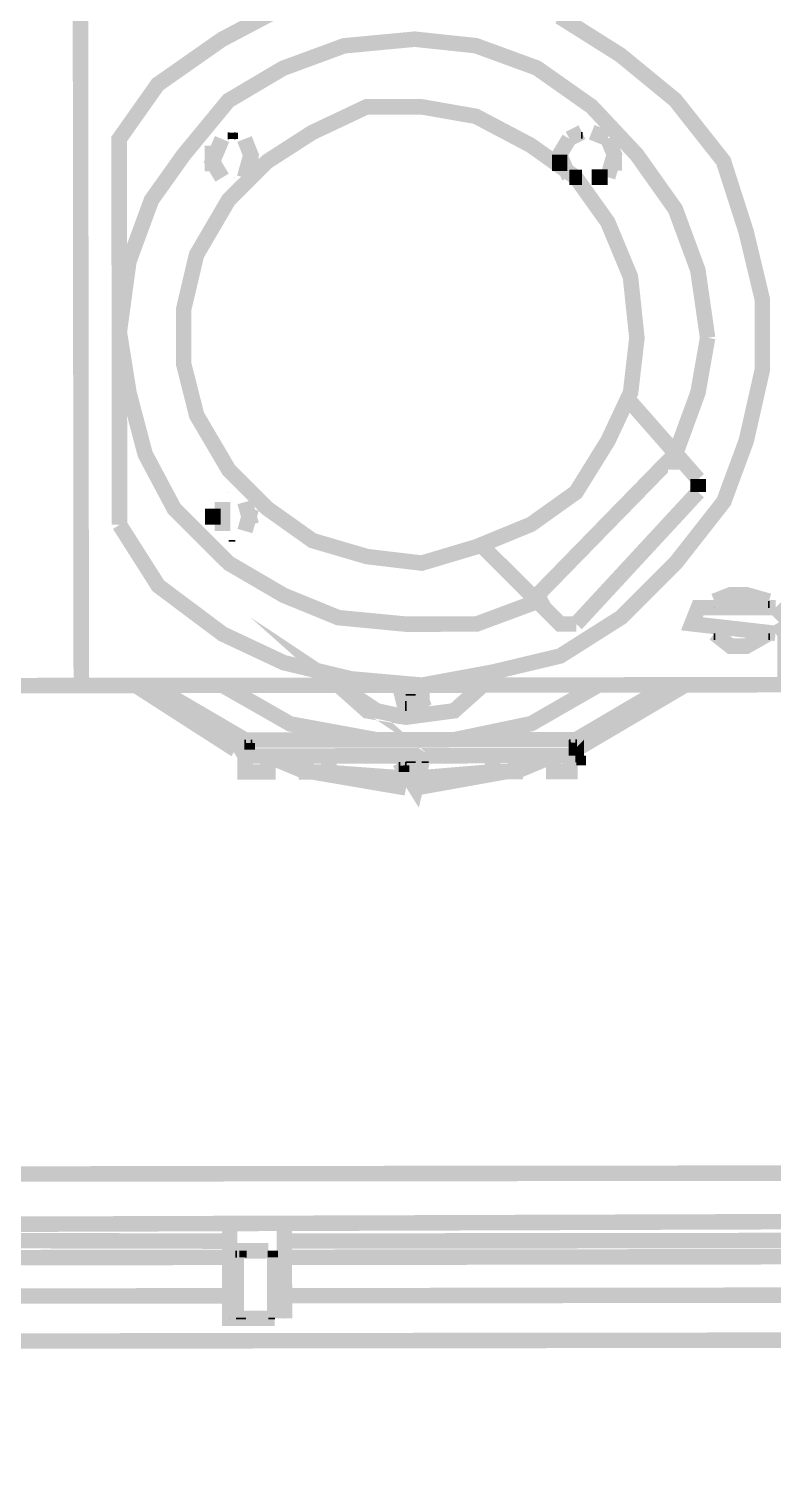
# Model space of a CAD drawing. Header units: feet. Extents: x -99009 to 3252343, y -11094690 to 9035152.
# Drawn here: x 2488594 to 2488912, y -1977975 to -1977360 of the extents above; entities that cross this region are included whole.
import ezdxf

# ---------------------------------------------------------------- set-up
doc = ezdxf.new("R2010")
doc.units = ezdxf.units.FT
doc.layers.add('1', color=1, linetype='Continuous')

# ---------------------------------------------------------------- blocks, each defined once
blk = doc.blocks.new('GRINDING MASTER')
at = {"linetype": 'ByBlock', "lineweight": -2, "transparency": 33554684}
for points in [[(1540664.21, -41162.36), (1540664.21, -41159.63), (1540668.35, -41159.63), (1540668.35, -41162.36), (1540664.21, -41162.36)], [(1540671.08, -41423.82), (1540671.08, -41421.01), (1540675.21, -41421.01), (1540675.21, -41423.82), (1540671.08, -41423.82)], [(1540810.07, -41423.82), (1540810.07, -41421.01), (1540812.8, -41421.01), (1540812.8, -41423.82), (1540810.07, -41423.82)], [(1540812.8, -41430.69), (1540812.8, -41426.55), (1540816.94, -41426.55), (1540816.94, -41430.69), (1540812.8, -41430.69)], [(1540737.14, -41433.42), (1540737.14, -41430.69), (1540741.28, -41430.69), (1540741.28, -41433.42), (1540737.14, -41433.42)], [(1540668.35, -41641.21), (1540668.35, -41638.4), (1540671.08, -41638.4), (1540671.08, -41641.21), (1540668.35, -41641.21)], [(1540680.75, -41641.21), (1540680.75, -41638.4), (1540684.88, -41638.4), (1540684.88, -41641.21), (1540680.75, -41641.21)]]:
    blk.add_hatch(color=256, dxfattribs=at).paths.add_polyline_path(points)
at = {"linetype": 'ByBlock', "lineweight": -2, "transparency": 33554684, "const_width": 6.63}
for points in [[(1540300.97, -41396.29), (1540600.95, -41396.29), (1540600.95, -41086.7)], [(1540617.41, -41327.49), (1540633.95, -41353.62), (1540661.48, -41374.29), (1540687.61, -41386.61), (1540716.47, -41393.56), (1540746.74, -41396.29), (1540777, -41390.75), (1540805.94, -41383.88), (1540832.07, -41367.35), (1540855.47, -41344.03), (1540876.06, -41317.82), (1540885.73, -41291.69), (1540892.6, -41261.42), (1540892.6, -41231.16), (1540885.73, -41202.3), (1540876.06, -41172.04), (1540855.47, -41145.91), (1540832.07, -41126.64), (1540805.94, -41110.1)], [(1540687.61, -41105.97), (1540661.48, -41119.7), (1540633.95, -41138.96), (1540617.41, -41162.36), (1540617.41, -41327.49)], [(1540796.27, -41360.48), (1540770.14, -41370.16), (1540739.87, -41370.16), (1540711.01, -41367.35), (1540687.61, -41357.75), (1540664.21, -41344.03), (1540640.81, -41320.63), (1540628.41, -41297.23), (1540621.55, -41271.1), (1540617.41, -41244.97), (1540621.55, -41214.7), (1540631.22, -41188.49), (1540644.95, -41169.23), (1540664.21, -41145.91), (1540687.61, -41132.1), (1540713.74, -41122.51), (1540744.01, -41119.7), (1540770.14, -41122.51), (1540796.27, -41132.1), (1540819.67, -41148.64), (1540838.93, -41169.23), (1540855.47, -41192.63), (1540865.06, -41218.76), (1540869.2, -41247.7)], [(1539848.33, -41143.1), (1539848.33, -41631.54), (1540664.21, -41634.27)], [(1540838.93, -41247.7), (1540836.2, -41271.1), (1540826.53, -41291.69), (1540812.8, -41313.76), (1540793.54, -41327.49), (1540770.14, -41337.08), (1540746.74, -41344.03), (1540723.34, -41341.22), (1540700.02, -41334.35), (1540680.75, -41320.63), (1540664.21, -41304.09), (1540650.49, -41280.69), (1540644.95, -41258.69), (1540644.95, -41235.29), (1540650.49, -41211.89), (1540664.21, -41188.49), (1540680.75, -41172.04), (1540700.02, -41159.63), (1540723.34, -41148.64), (1540746.74, -41148.64), (1540770.14, -41152.77), (1540793.54, -41165.17), (1540812.8, -41178.9), (1540826.53, -41198.17), (1540836.2, -41221.57), (1540838.93, -41247.7)], [(1540661.48, -41162.36), (1540657.35, -41172.04), (1540661.48, -41178.9)], [(1540657.35, -41176.17), (1540657.35, -41165.17)], [(1540671.08, -41178.9), (1540673.81, -41169.23), (1540671.08, -41162.36)], [(1540671.08, -41162.36), (1540673.81, -41169.23), (1540673.81, -41176.17)], [(1540810.07, -41162.36), (1540805.94, -41169.23), (1540810.07, -41178.9)], [(1540810.07, -41162.36), (1540815.53, -41159.63)], [(1540819.67, -41159.63), (1540826.53, -41162.36)], [(1540826.53, -41178.9), (1540829.34, -41169.23), (1540826.53, -41162.36)], [(1540826.53, -41162.36), (1540829.34, -41169.23), (1540829.34, -41176.17)], [(1540805.94, -41176.17), (1540805.94, -41169.23)], [(1540815.53, -41178.9), (1540810.07, -41178.9)], [(1540826.53, -41178.9), (1540819.67, -41178.9)], [(1540869.2, -41247.7), (1540865.06, -41271.1), (1540855.47, -41297.23)], [(1540836.2, -41275.23), (1540855.47, -41297.23), (1540865.06, -41308.22)], [(1540799.08, -41363.29), (1540796.27, -41357.75), (1540855.47, -41297.23), (1540855.47, -41304.09)], [(1540865.06, -41313.76), (1540865.06, -41308.22)], [(1540661.48, -41317.82), (1540661.48, -41330.22)], [(1540671.08, -41317.82), (1540673.81, -41327.49)], [(1540865.06, -41313.76), (1540812.8, -41370.16)], [(1540657.35, -41327.49), (1540657.35, -41320.63)], [(1540671.08, -41330.22), (1540673.81, -41320.63)], [(1540799.08, -41363.29), (1540772.87, -41337.08)], [(1540895.33, -41360.48), (1540885.73, -41357.75), (1540878.87, -41357.75), (1540871.93, -41360.48)], [(1540812.8, -41370.16), (1540805.94, -41370.16), (1540799.08, -41363.29)], [(1540898.14, -41363.29), (1540865.06, -41363.29), (1540862.33, -41370.16), (1540898.14, -41374.29)], [(1540898.14, -41374.29), (1540905, -41370.16), (1540898.14, -41363.29)], [(1540600.95, -41396.29), (1540902.19, -41396.29), (1540902.19, -41374.29)], [(1540871.93, -41374.29), (1540878.87, -41379.75), (1540885.73, -41379.75), (1540895.33, -41374.29)], [(1540666.94, -41423.82), (1540624.28, -41396.29)], [(1540628.41, -41396.29), (1540666.94, -41423.82)], [(1540812.8, -41419.69), (1540671.08, -41419.69), (1540631.22, -41396.29)], [(1540822.4, -41396.29), (1540793.54, -41412.82), (1540760.54, -41419.69), (1540727.47, -41419.69), (1540690.34, -41412.82), (1540661.48, -41396.29)], [(1540711.01, -41396.29), (1540727.47, -41407.28), (1540739.87, -41410.01), (1540760.54, -41407.28), (1540772.87, -41396.29), (1540760.54, -41407.28), (1540739.87, -41410.01), (1540723.34, -41407.28), (1540711.01, -41396.29)], [(1540746.74, -41396.29), (1540746.74, -41403.15), (1540739.87, -41407.28), (1540737.14, -41396.29)], [(1540744.01, -41396.29), (1540746.74, -41403.15), (1540739.87, -41407.28), (1540739.87, -41396.29)], [(1540859.6, -41396.29), (1540812.8, -41423.82)], [(1540812.8, -41423.82), (1540855.47, -41396.29)], [(1540852.66, -41396.29), (1540812.8, -41419.69)], [(1540739.87, -41407.28), (1540744.01, -41400.42)], [(1540671.08, -41426.55), (1540666.94, -41419.69)], [(1540671.08, -41419.69), (1540671.08, -41426.55), (1540812.8, -41426.55)], [(1540812.8, -41419.69), (1540812.8, -41426.55), (1540812.8, -41419.69)], [(1540680.75, -41426.55), (1540680.75, -41433.42), (1540671.08, -41433.42), (1540671.08, -41426.55)], [(1540697.21, -41433.42), (1540680.75, -41426.55)], [(1540683.48, -41426.55), (1540697.21, -41429.28)], [(1540706.88, -41426.55), (1540706.88, -41433.42), (1540697.21, -41433.42), (1540697.21, -41426.55)], [(1540746.74, -41429.28), (1540737.14, -41429.28), (1540744.01, -41429.28)], [(1540746.74, -41429.28), (1540744.01, -41440.28), (1540737.14, -41429.28)], [(1540786.67, -41426.55), (1540786.67, -41433.42), (1540777, -41433.42), (1540777, -41426.55)], [(1540803.13, -41426.55), (1540786.67, -41433.42)], [(1540786.67, -41429.28), (1540803.13, -41426.55)], [(1540810.07, -41426.55), (1540810.07, -41433.42), (1540803.13, -41433.42), (1540803.13, -41426.55)], [(1540739.87, -41440.28), (1540700.02, -41433.42)], [(1540704.07, -41433.42), (1540739.87, -41436.15)], [(1540782.54, -41433.42), (1540744.01, -41440.28)], [(1540744.01, -41436.15), (1540777, -41433.42)], [(1541598.42, -41605.41), (1540353.3, -41605.41), (1540353.3, -41624.67)], [(1541602.56, -41624.67), (1540353.3, -41627.4)], [(1540664.21, -41627.4), (1540664.21, -41638.4), (1540664.21, -41667.34), (1540683.48, -41667.34)], [(1540687.61, -41627.4), (1540687.61, -41638.4), (1540687.61, -41667.34)], [(1540666.94, -41638.4), (1540680.75, -41638.4)], [(1540687.61, -41634.27), (1541265.44, -41634.27)], [(1540664.21, -41641.21), (1539841.47, -41641.21)], [(1540664.21, -41641.21), (1539841.47, -41641.21)], [(1539852.46, -41641.21), (1540664.21, -41641.21)], [(1540666.94, -41667.34), (1540666.94, -41641.21)], [(1540683.48, -41641.21), (1540683.48, -41667.34)], [(1541265.44, -41641.21), (1540687.61, -41641.21)], [(1541265.44, -41641.21), (1540687.61, -41641.21)], [(1540687.61, -41641.21), (1541265.44, -41641.21)], [(1540545.89, -41657.67), (1540664.21, -41657.67)], [(1540687.61, -41657.67), (1541265.44, -41657.67)], [(1540666.94, -41667.34), (1540680.75, -41667.34)], [(1540548.62, -41676.93), (1541404.44, -41676.93)]]:
    blk.add_lwpolyline(points, dxfattribs=at)
at = {"linetype": 'ByBlock', "lineweight": -2, "transparency": 33554684}
for points in [[(1540664.21, -41159.63), (1540664.21, -41162.36)], [(1540664.21, -41162.36), (1540664.21, -41159.63)], [(1540666.94, -41159.63), (1540666.94, -41162.36)], [(1540666.94, -41162.36), (1540666.94, -41159.63)], [(1540815.53, -41159.63), (1540815.53, -41162.36)], [(1540815.53, -41162.36), (1540815.53, -41159.63)], [(1540815.53, -41162.36), (1540815.53, -41159.63)], [(1540815.53, -41159.63), (1540815.53, -41162.36)], [(1540666.94, -41178.9), (1540666.94, -41178.9)], [(1540666.94, -41178.9), (1540666.94, -41178.9)], [(1540666.94, -41178.9), (1540666.94, -41178.9)], [(1540666.94, -41178.9), (1540666.94, -41178.9)], [(1540819.67, -41178.9), (1540822.4, -41178.9)], [(1540822.4, -41178.9), (1540819.67, -41178.9)], [(1540822.4, -41178.9), (1540819.67, -41178.9)], [(1540819.67, -41178.9), (1540822.4, -41178.9)], [(1540664.21, -41313.76), (1540664.21, -41313.76)], [(1540664.21, -41313.76), (1540664.21, -41313.76)], [(1540664.21, -41313.76), (1540664.21, -41313.76)], [(1540664.21, -41313.76), (1540664.21, -41313.76)], [(1540664.21, -41334.35), (1540666.94, -41334.35)], [(1540666.94, -41334.35), (1540664.21, -41334.35)], [(1540666.94, -41334.35), (1540664.21, -41334.35)], [(1540664.21, -41334.35), (1540666.94, -41334.35)], [(1540871.93, -41363.29), (1540871.93, -41363.29)], [(1540871.93, -41363.29), (1540871.93, -41363.29)], [(1540871.93, -41363.29), (1540871.93, -41363.29)], [(1540871.93, -41363.29), (1540871.93, -41363.29)], [(1540895.33, -41360.48), (1540895.33, -41363.29)], [(1540895.33, -41363.29), (1540895.33, -41360.48)], [(1540895.33, -41363.29), (1540895.33, -41360.48)], [(1540895.33, -41360.48), (1540895.33, -41363.29)], [(1540871.93, -41374.29), (1540871.93, -41377.02)], [(1540871.93, -41377.02), (1540871.93, -41374.29)], [(1540871.93, -41377.02), (1540871.93, -41374.29)], [(1540871.93, -41374.29), (1540871.93, -41377.02)], [(1540895.33, -41374.29), (1540895.33, -41377.02)], [(1540895.33, -41377.02), (1540895.33, -41374.29)], [(1540895.33, -41377.02), (1540895.33, -41374.29)], [(1540895.33, -41374.29), (1540895.33, -41377.02)], [(1540739.87, -41400.42), (1540744.01, -41400.42)], [(1540744.01, -41400.42), (1540739.87, -41400.42)], [(1540744.01, -41400.42), (1540739.87, -41400.42)], [(1540739.87, -41400.42), (1540744.01, -41400.42)], [(1540739.87, -41403.15), (1540739.87, -41407.28)], [(1540739.87, -41407.28), (1540739.87, -41403.15)], [(1540739.87, -41407.28), (1540739.87, -41403.15)], [(1540739.87, -41403.15), (1540739.87, -41407.28)], [(1540671.08, -41419.69), (1540671.08, -41423.82)], [(1540671.08, -41423.82), (1540671.08, -41419.69)], [(1540673.81, -41419.69), (1540673.81, -41423.82)], [(1540673.81, -41423.82), (1540673.81, -41419.69)], [(1540810.07, -41419.69), (1540810.07, -41423.82)], [(1540810.07, -41423.82), (1540810.07, -41419.69)], [(1540812.8, -41419.69), (1540812.8, -41423.82)], [(1540812.8, -41423.82), (1540812.8, -41419.69)], [(1540812.8, -41423.82), (1540812.8, -41419.69)], [(1540812.8, -41419.69), (1540812.8, -41423.82)], [(1540812.8, -41419.69), (1540812.8, -41423.82)], [(1540812.8, -41423.82), (1540812.8, -41419.69)], [(1540812.8, -41426.55), (1540812.8, -41429.28)], [(1540812.8, -41429.28), (1540812.8, -41426.55)], [(1540815.53, -41426.55), (1540815.53, -41429.28)], [(1540815.53, -41429.28), (1540815.53, -41426.55)], [(1540737.14, -41429.28), (1540737.14, -41433.42)], [(1540737.14, -41433.42), (1540737.14, -41429.28)], [(1540737.14, -41429.28), (1540737.14, -41429.28)], [(1540737.14, -41429.28), (1540737.14, -41429.28)], [(1540737.14, -41429.28), (1540737.14, -41429.28)], [(1540737.14, -41429.28), (1540737.14, -41429.28)], [(1540737.14, -41429.28), (1540737.14, -41429.28)], [(1540737.14, -41429.28), (1540737.14, -41429.28)], [(1540737.14, -41429.28), (1540737.14, -41429.28)], [(1540737.14, -41429.28), (1540737.14, -41429.28)], [(1540739.87, -41429.28), (1540739.87, -41433.42)], [(1540739.87, -41433.42), (1540739.87, -41429.28)], [(1540739.87, -41429.28), (1540744.01, -41429.28)], [(1540744.01, -41429.28), (1540739.87, -41429.28)], [(1540744.01, -41429.28), (1540739.87, -41429.28)], [(1540739.87, -41429.28), (1540744.01, -41429.28)], [(1540746.74, -41429.28), (1540749.55, -41429.28)], [(1540749.55, -41429.28), (1540746.74, -41429.28)], [(1540749.55, -41429.28), (1540746.74, -41429.28)], [(1540746.74, -41429.28), (1540749.55, -41429.28)], [(1540666.94, -41638.4), (1540666.94, -41641.21)], [(1540666.94, -41641.21), (1540666.94, -41638.4)], [(1540666.94, -41641.21), (1540666.94, -41638.4)], [(1540666.94, -41638.4), (1540666.94, -41641.21)], [(1540666.94, -41638.4), (1540666.94, -41641.21)], [(1540666.94, -41641.21), (1540666.94, -41638.4)], [(1540671.08, -41638.4), (1540671.08, -41641.21)], [(1540671.08, -41641.21), (1540671.08, -41638.4)], [(1540680.75, -41638.4), (1540680.75, -41641.21)], [(1540680.75, -41641.21), (1540680.75, -41638.4)], [(1540683.48, -41638.4), (1540683.48, -41641.21)], [(1540683.48, -41641.21), (1540683.48, -41638.4)], [(1540683.48, -41641.21), (1540683.48, -41641.21)], [(1540683.48, -41641.21), (1540683.48, -41641.21)], [(1540683.48, -41641.21), (1540683.48, -41641.21)], [(1540683.48, -41641.21), (1540683.48, -41641.21)], [(1540664.21, -41667.34), (1540664.21, -41667.34)], [(1540664.21, -41667.34), (1540664.21, -41667.34)], [(1540664.21, -41667.34), (1540664.21, -41667.34)], [(1540664.21, -41667.34), (1540664.21, -41667.34)], [(1540666.94, -41667.34), (1540666.94, -41667.34)], [(1540666.94, -41667.34), (1540666.94, -41667.34)], [(1540666.94, -41667.34), (1540666.94, -41667.34)], [(1540666.94, -41667.34), (1540666.94, -41667.34)], [(1540666.94, -41667.34), (1540666.94, -41667.34)], [(1540666.94, -41667.34), (1540666.94, -41667.34)], [(1540666.94, -41667.34), (1540666.94, -41667.34)], [(1540666.94, -41667.34), (1540666.94, -41667.34)], [(1540666.94, -41667.34), (1540666.94, -41667.34)], [(1540666.94, -41667.34), (1540666.94, -41667.34)], [(1540666.94, -41667.34), (1540666.94, -41667.34)], [(1540666.94, -41667.34), (1540666.94, -41667.34)], [(1540666.94, -41667.34), (1540666.94, -41667.34)], [(1540666.94, -41667.34), (1540666.94, -41667.34)], [(1540666.94, -41667.34), (1540666.94, -41667.34)], [(1540666.94, -41667.34), (1540666.94, -41667.34)], [(1540666.94, -41667.34), (1540666.94, -41667.34)], [(1540666.94, -41667.34), (1540666.94, -41667.34)], [(1540666.94, -41667.34), (1540666.94, -41667.34)], [(1540666.94, -41667.34), (1540666.94, -41667.34)], [(1540666.94, -41667.34), (1540666.94, -41667.34)], [(1540666.94, -41667.34), (1540666.94, -41667.34)], [(1540666.94, -41667.34), (1540666.94, -41667.34)], [(1540666.94, -41667.34), (1540666.94, -41667.34)], [(1540666.94, -41667.34), (1540666.94, -41667.34)], [(1540666.94, -41667.34), (1540666.94, -41667.34)], [(1540666.94, -41667.34), (1540666.94, -41667.34)], [(1540666.94, -41667.34), (1540666.94, -41667.34)], [(1540666.94, -41667.34), (1540671.08, -41667.34)], [(1540671.08, -41667.34), (1540666.94, -41667.34)], [(1540671.08, -41667.34), (1540666.94, -41667.34)], [(1540666.94, -41667.34), (1540671.08, -41667.34)], [(1540666.94, -41667.34), (1540671.08, -41667.34)], [(1540671.08, -41667.34), (1540666.94, -41667.34)], [(1540671.08, -41667.34), (1540671.08, -41667.34)], [(1540671.08, -41667.34), (1540671.08, -41667.34)], [(1540680.75, -41667.34), (1540683.48, -41667.34)], [(1540683.48, -41667.34), (1540680.75, -41667.34)], [(1540683.48, -41667.34), (1540680.75, -41667.34)], [(1540680.75, -41667.34), (1540683.48, -41667.34)], [(1540680.75, -41667.34), (1540683.48, -41667.34)], [(1540683.48, -41667.34), (1540680.75, -41667.34)], [(1540683.48, -41667.34), (1540680.75, -41667.34)], [(1540680.75, -41667.34), (1540683.48, -41667.34)], [(1540680.75, -41667.34), (1540683.48, -41667.34)], [(1540683.48, -41667.34), (1540680.75, -41667.34)], [(1540683.48, -41667.34), (1540680.75, -41667.34)], [(1540680.75, -41667.34), (1540683.48, -41667.34)], [(1540680.75, -41667.34), (1540683.48, -41667.34)], [(1540683.48, -41667.34), (1540680.75, -41667.34)], [(1540683.48, -41667.34), (1540680.75, -41667.34)], [(1540680.75, -41667.34), (1540683.48, -41667.34)], [(1540680.75, -41667.34), (1540683.48, -41667.34)], [(1540683.48, -41667.34), (1540680.75, -41667.34)], [(1540683.48, -41667.34), (1540680.75, -41667.34)], [(1540680.75, -41667.34), (1540683.48, -41667.34)], [(1540680.75, -41667.34), (1540683.48, -41667.34)], [(1540683.48, -41667.34), (1540680.75, -41667.34)], [(1540683.48, -41667.34), (1540680.75, -41667.34)], [(1540680.75, -41667.34), (1540683.48, -41667.34)], [(1540680.75, -41667.34), (1540683.48, -41667.34)], [(1540683.48, -41667.34), (1540680.75, -41667.34)], [(1540683.48, -41667.34), (1540683.48, -41667.34)], [(1540683.48, -41667.34), (1540683.48, -41667.34)], [(1540683.48, -41667.34), (1540683.48, -41667.34)], [(1540683.48, -41667.34), (1540683.48, -41667.34)], [(1540683.48, -41667.34), (1540683.48, -41667.34)], [(1540683.48, -41667.34), (1540683.48, -41667.34)], [(1540683.48, -41667.34), (1540683.48, -41667.34)], [(1540683.48, -41667.34), (1540683.48, -41667.34)], [(1540683.48, -41667.34), (1540683.48, -41667.34)], [(1540683.48, -41667.34), (1540683.48, -41667.34)], [(1540687.61, -41667.34), (1540687.61, -41667.34)], [(1540687.61, -41667.34), (1540687.61, -41667.34)], [(1540687.61, -41667.34), (1540687.61, -41667.34)], [(1540687.61, -41667.34), (1540687.61, -41667.34)]]:
    blk.add_lwpolyline(points, dxfattribs=at)

msp = doc.modelspace()

# ---------------------------------------------------------------- linework, layer by layer
at = {"layer": '1'}
msp.add_arc((2520410.24778, -1978395.99612), 100000, 84.1346387202, 194.3871675539, dxfattribs=at)

# ---------------------------------------------------------------- block references
at = {"transparency": 33554684, "rotation": 0.06505171407317947}
msp.add_blockref('GRINDING MASTER', (947969.19485, -1937994.01305), dxfattribs=at)

doc.saveas('drawing.dxf')
